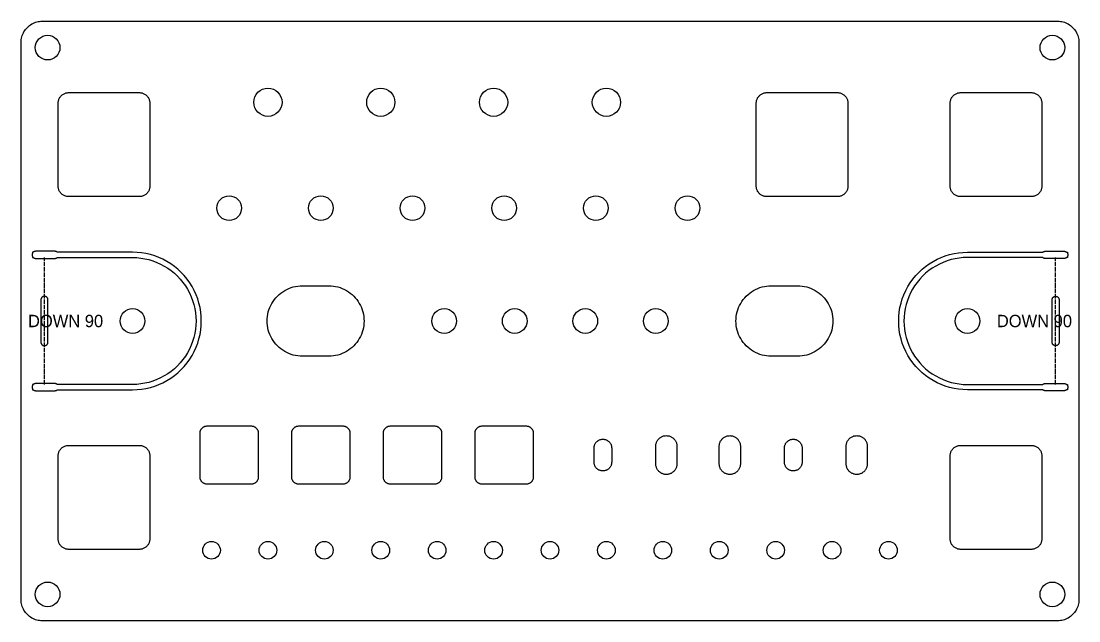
# Model space of a CAD drawing. Header units: millimetres. Extents: x 0 to 425, y -14 to 526.
# Drawn here: x 0 to 300, y 178 to 348 of the extents above; entities that cross this region are included whole.
import ezdxf
from ezdxf.enums import TextEntityAlignment as Align

# ---------------------------------------------------------------- set-up
doc = ezdxf.new("R2010")
doc.units = ezdxf.units.MM
doc.linetypes.add('DASHED', pattern=[1.524, 1.27, -0.254])
for name, color, linetype in [('BEND', 1, 'DASHED'), ('CUT', 7, 'Continuous'), ('LABEL', 3, 'Continuous')]:
    doc.layers.add(name, color=color, linetype=linetype)

msp = doc.modelspace()

# ---------------------------------------------------------------- linework, layer by layer
at = {"layer": 'BEND'}
for p, q in [((6.6, 245), (6.6, 281)), ((293.4, 245), (293.4, 281))]:
    msp.add_line(p, q, dxfattribs=at)
at = {"layer": 'CUT'}
for points in [[(300, 184), (299.99, 183.61), (299.95, 183.22), (299.88, 182.83), (299.8, 182.45), (299.68, 182.07), (299.54, 181.7), (299.38, 181.35), (299.2, 181), (298.99, 180.67), (298.76, 180.35), (298.51, 180.04), (298.24, 179.76), (297.96, 179.49), (297.65, 179.24), (297.33, 179.01), (297, 178.8), (296.65, 178.62), (296.3, 178.46), (295.93, 178.32), (295.55, 178.2), (295.17, 178.12), (294.78, 178.05), (294.39, 178.01), (294, 178), (6, 178), (5.61, 178.01), (5.22, 178.05), (4.83, 178.12), (4.45, 178.2), (4.07, 178.32), (3.7, 178.46), (3.35, 178.62), (3, 178.8), (2.67, 179.01), (2.35, 179.24), (2.04, 179.49), (1.76, 179.76), (1.49, 180.04), (1.24, 180.35), (1.01, 180.67), (0.8, 181), (0.62, 181.35), (0.46, 181.7), (0.32, 182.07), (0.2, 182.45), (0.12, 182.83), (0.05, 183.22), (0.01, 183.61), (0, 184), (0, 342), (0.01, 342.39), (0.05, 342.78), (0.12, 343.17), (0.2, 343.55), (0.32, 343.93), (0.46, 344.3), (0.62, 344.65), (0.8, 345), (1.01, 345.33), (1.24, 345.65), (1.49, 345.96), (1.76, 346.24), (2.04, 346.51), (2.35, 346.76), (2.67, 346.99), (3, 347.2), (3.35, 347.38), (3.7, 347.54), (4.07, 347.68), (4.45, 347.8), (4.83, 347.88), (5.22, 347.95), (5.61, 347.99), (6, 348), (294, 348), (294.39, 347.99), (294.78, 347.95), (295.17, 347.88), (295.55, 347.8), (295.93, 347.68), (296.3, 347.54), (296.65, 347.38), (297, 347.2), (297.33, 346.99), (297.65, 346.76), (297.96, 346.51), (298.24, 346.24), (298.51, 345.96), (298.76, 345.65), (298.99, 345.33), (299.2, 345), (299.38, 344.65), (299.54, 344.3), (299.68, 343.93), (299.8, 343.55), (299.88, 343.17), (299.95, 342.78), (299.99, 342.39), (300, 342)], [(36.5, 301.25), (36.49, 301.05), (36.47, 300.86), (36.44, 300.66), (36.4, 300.47), (36.34, 300.29), (36.27, 300.1), (36.19, 299.92), (36.1, 299.75), (35.99, 299.58), (35.88, 299.42), (35.76, 299.27), (35.62, 299.13), (35.48, 298.99), (35.33, 298.87), (35.17, 298.76), (35, 298.65), (34.83, 298.56), (34.65, 298.48), (34.46, 298.41), (34.28, 298.35), (34.09, 298.31), (33.89, 298.28), (33.7, 298.26), (33.5, 298.25), (13.5, 298.25), (13.3, 298.26), (13.11, 298.28), (12.91, 298.31), (12.72, 298.35), (12.54, 298.41), (12.35, 298.48), (12.17, 298.56), (12, 298.65), (11.83, 298.76), (11.67, 298.87), (11.52, 298.99), (11.38, 299.13), (11.24, 299.27), (11.12, 299.42), (11.01, 299.58), (10.9, 299.75), (10.81, 299.92), (10.73, 300.1), (10.66, 300.29), (10.6, 300.47), (10.56, 300.66), (10.53, 300.86), (10.51, 301.05), (10.5, 301.25), (10.5, 324.75), (10.51, 324.95), (10.53, 325.14), (10.56, 325.34), (10.6, 325.53), (10.66, 325.71), (10.73, 325.9), (10.81, 326.08), (10.9, 326.25), (11.01, 326.42), (11.12, 326.58), (11.24, 326.73), (11.38, 326.87), (11.52, 327.01), (11.67, 327.13), (11.83, 327.24), (12, 327.35), (12.17, 327.44), (12.35, 327.52), (12.54, 327.59), (12.72, 327.65), (12.91, 327.69), (13.11, 327.72), (13.3, 327.74), (13.5, 327.75), (33.5, 327.75), (33.7, 327.74), (33.89, 327.72), (34.09, 327.69), (34.28, 327.65), (34.46, 327.59), (34.65, 327.52), (34.83, 327.44), (35, 327.35), (35.17, 327.24), (35.33, 327.13), (35.48, 327.01), (35.62, 326.87), (35.76, 326.73), (35.88, 326.58), (35.99, 326.42), (36.1, 326.25), (36.19, 326.08), (36.27, 325.9), (36.34, 325.71), (36.4, 325.53), (36.44, 325.34), (36.47, 325.14), (36.49, 324.95), (36.5, 324.75)], [(234.5, 301.25), (234.49, 301.05), (234.47, 300.86), (234.44, 300.66), (234.4, 300.47), (234.34, 300.29), (234.27, 300.1), (234.19, 299.92), (234.1, 299.75), (233.99, 299.58), (233.88, 299.42), (233.76, 299.27), (233.62, 299.13), (233.48, 298.99), (233.33, 298.87), (233.17, 298.76), (233, 298.65), (232.83, 298.56), (232.65, 298.48), (232.46, 298.41), (232.28, 298.35), (232.09, 298.31), (231.89, 298.28), (231.7, 298.26), (231.5, 298.25), (211.5, 298.25), (211.3, 298.26), (211.11, 298.28), (210.91, 298.31), (210.72, 298.35), (210.54, 298.41), (210.35, 298.48), (210.17, 298.56), (210, 298.65), (209.83, 298.76), (209.67, 298.87), (209.52, 298.99), (209.38, 299.13), (209.24, 299.27), (209.12, 299.42), (209.01, 299.58), (208.9, 299.75), (208.81, 299.92), (208.73, 300.1), (208.66, 300.29), (208.6, 300.47), (208.56, 300.66), (208.53, 300.86), (208.51, 301.05), (208.5, 301.25), (208.5, 324.75), (208.51, 324.95), (208.53, 325.14), (208.56, 325.34), (208.6, 325.53), (208.66, 325.71), (208.73, 325.9), (208.81, 326.08), (208.9, 326.25), (209.01, 326.42), (209.12, 326.58), (209.24, 326.73), (209.38, 326.87), (209.52, 327.01), (209.67, 327.13), (209.83, 327.24), (210, 327.35), (210.17, 327.44), (210.35, 327.52), (210.54, 327.59), (210.72, 327.65), (210.91, 327.69), (211.11, 327.72), (211.3, 327.74), (211.5, 327.75), (231.5, 327.75), (231.7, 327.74), (231.89, 327.72), (232.09, 327.69), (232.28, 327.65), (232.46, 327.59), (232.65, 327.52), (232.83, 327.44), (233, 327.35), (233.17, 327.24), (233.33, 327.13), (233.48, 327.01), (233.62, 326.87), (233.76, 326.73), (233.88, 326.58), (233.99, 326.42), (234.1, 326.25), (234.19, 326.08), (234.27, 325.9), (234.34, 325.71), (234.4, 325.53), (234.44, 325.34), (234.47, 325.14), (234.49, 324.95), (234.5, 324.75)], [(289.5, 301.25), (289.49, 301.05), (289.47, 300.86), (289.44, 300.66), (289.4, 300.47), (289.34, 300.29), (289.27, 300.1), (289.19, 299.92), (289.1, 299.75), (288.99, 299.58), (288.88, 299.42), (288.76, 299.27), (288.62, 299.13), (288.48, 298.99), (288.33, 298.87), (288.17, 298.76), (288, 298.65), (287.83, 298.56), (287.65, 298.48), (287.46, 298.41), (287.28, 298.35), (287.09, 298.31), (286.89, 298.28), (286.7, 298.26), (286.5, 298.25), (266.5, 298.25), (266.3, 298.26), (266.11, 298.28), (265.91, 298.31), (265.72, 298.35), (265.54, 298.41), (265.35, 298.48), (265.17, 298.56), (265, 298.65), (264.83, 298.76), (264.67, 298.87), (264.52, 298.99), (264.38, 299.13), (264.24, 299.27), (264.12, 299.42), (264.01, 299.58), (263.9, 299.75), (263.81, 299.92), (263.73, 300.1), (263.66, 300.29), (263.6, 300.47), (263.56, 300.66), (263.53, 300.86), (263.51, 301.05), (263.5, 301.25), (263.5, 324.75), (263.51, 324.95), (263.53, 325.14), (263.56, 325.34), (263.6, 325.53), (263.66, 325.71), (263.73, 325.9), (263.81, 326.08), (263.9, 326.25), (264.01, 326.42), (264.12, 326.58), (264.24, 326.73), (264.38, 326.87), (264.52, 327.01), (264.67, 327.13), (264.83, 327.24), (265, 327.35), (265.17, 327.44), (265.35, 327.52), (265.54, 327.59), (265.72, 327.65), (265.91, 327.69), (266.11, 327.72), (266.3, 327.74), (266.5, 327.75), (286.5, 327.75), (286.7, 327.74), (286.89, 327.72), (287.09, 327.69), (287.28, 327.65), (287.46, 327.59), (287.65, 327.52), (287.83, 327.44), (288, 327.35), (288.17, 327.24), (288.33, 327.13), (288.48, 327.01), (288.62, 326.87), (288.76, 326.73), (288.88, 326.58), (288.99, 326.42), (289.1, 326.25), (289.19, 326.08), (289.27, 325.9), (289.34, 325.71), (289.4, 325.53), (289.44, 325.34), (289.47, 325.14), (289.49, 324.95), (289.5, 324.75)], [(3.97, 245.24), (3.9, 245.23), (3.84, 245.22), (3.78, 245.2), (3.72, 245.17), (3.66, 245.15), (3.6, 245.12), (3.54, 245.08), (3.49, 245.04), (3.44, 245), (3.44, 245), (3.2, 245), (3.2, 244.69), (3.18, 244.63), (3.15, 244.57), (3.13, 244.51), (3.12, 244.45), (3.11, 244.38), (3.1, 244.32), (3.1, 244.25), (3.1, 244.18), (3.11, 244.12), (3.12, 244.05), (3.13, 243.99), (3.15, 243.93), (3.18, 243.87), (3.2, 243.81), (3.2, 243.5), (3.44, 243.5), (3.44, 243.5), (3.49, 243.46), (3.54, 243.42), (3.6, 243.38), (3.66, 243.35), (3.72, 243.33), (3.78, 243.3), (3.84, 243.28), (3.9, 243.27), (3.97, 243.26), (4.03, 243.25), (4.1, 243.25), (9.6, 243.25), (9.67, 243.25), (9.73, 243.26), (9.8, 243.27), (9.86, 243.28), (9.92, 243.3), (9.98, 243.33), (10.04, 243.35), (10.1, 243.38), (10.16, 243.42), (10.21, 243.46), (10.26, 243.5), (10.26, 243.5), (31.62, 243.5), (32.88, 243.54), (34.15, 243.67), (35.4, 243.87), (36.65, 244.16), (37.87, 244.53), (39.06, 244.98), (40.22, 245.51), (41.35, 246.11), (42.43, 246.79), (43.47, 247.53), (44.46, 248.34), (45.39, 249.21), (46.26, 250.14), (47.07, 251.13), (47.81, 252.17), (48.49, 253.25), (49.09, 254.38), (49.62, 255.54), (50.07, 256.73), (50.44, 257.95), (50.73, 259.2), (50.93, 260.45), (51.06, 261.72), (51.1, 263), (51.06, 264.28), (50.93, 265.55), (50.73, 266.8), (50.44, 268.05), (50.07, 269.27), (49.62, 270.46), (49.09, 271.62), (48.49, 272.75), (47.81, 273.83), (47.07, 274.87), (46.26, 275.86), (45.39, 276.79), (44.46, 277.66), (43.47, 278.47), (42.43, 279.21), (41.35, 279.89), (40.22, 280.49), (39.06, 281.02), (37.87, 281.47), (36.65, 281.84), (35.4, 282.13), (34.15, 282.33), (32.88, 282.46), (31.62, 282.5), (10.26, 282.5), (10.26, 282.5), (10.21, 282.54), (10.16, 282.58), (10.1, 282.62), (10.04, 282.65), (9.98, 282.67), (9.92, 282.7), (9.86, 282.72), (9.8, 282.73), (9.73, 282.74), (9.67, 282.75), (9.6, 282.75), (4.1, 282.75), (4.03, 282.75), (3.97, 282.74), (3.9, 282.73), (3.84, 282.72), (3.78, 282.7), (3.72, 282.67), (3.66, 282.65), (3.6, 282.62), (3.54, 282.58), (3.49, 282.54), (3.44, 282.5), (3.44, 282.5), (3.2, 282.5), (3.2, 282.19), (3.18, 282.13), (3.15, 282.07), (3.13, 282.01), (3.12, 281.95), (3.11, 281.88), (3.1, 281.82), (3.1, 281.75), (3.1, 281.68), (3.11, 281.62), (3.12, 281.55), (3.13, 281.49), (3.15, 281.43), (3.18, 281.37), (3.2, 281.31), (3.2, 281), (3.44, 281), (3.44, 281), (3.49, 280.96), (3.54, 280.92), (3.6, 280.88), (3.66, 280.85), (3.72, 280.83), (3.78, 280.8), (3.84, 280.78), (3.9, 280.77), (3.97, 280.76), (4.03, 280.75), (4.1, 280.75), (9.6, 280.75), (9.67, 280.75), (9.73, 280.76), (9.8, 280.77), (9.86, 280.78), (9.92, 280.8), (9.98, 280.83), (10.04, 280.85), (10.1, 280.88), (10.16, 280.92), (10.21, 280.96), (10.26, 281), (10.26, 281), (31.6, 281), (32.78, 280.96), (33.95, 280.85), (35.11, 280.65), (36.26, 280.39), (37.39, 280.04), (38.49, 279.63), (39.56, 279.14), (40.6, 278.59), (41.6, 277.97), (42.56, 277.28), (43.47, 276.53), (44.33, 275.73), (45.13, 274.87), (45.88, 273.96), (46.57, 273), (47.19, 272), (47.74, 270.96), (48.23, 269.89), (48.64, 268.79), (48.99, 267.66), (49.25, 266.51), (49.45, 265.35), (49.56, 264.18), (49.6, 263), (49.56, 261.82), (49.45, 260.65), (49.25, 259.49), (48.99, 258.34), (48.64, 257.21), (48.23, 256.11), (47.74, 255.04), (47.19, 254), (46.57, 253), (45.88, 252.04), (45.13, 251.13), (44.33, 250.27), (43.47, 249.47), (42.56, 248.72), (41.6, 248.03), (40.6, 247.41), (39.56, 246.86), (38.49, 246.37), (37.39, 245.96), (36.26, 245.61), (35.11, 245.35), (33.95, 245.15), (32.78, 245.04), (31.6, 245), (10.26, 245), (10.26, 245), (10.21, 245.04), (10.16, 245.08), (10.1, 245.12), (10.04, 245.15), (9.98, 245.17), (9.92, 245.2), (9.86, 245.22), (9.8, 245.23), (9.73, 245.24), (9.67, 245.25), (9.6, 245.25), (4.1, 245.25), (4.03, 245.25)], [(296.03, 245.24), (296.1, 245.23), (296.16, 245.22), (296.22, 245.2), (296.28, 245.17), (296.34, 245.15), (296.4, 245.12), (296.46, 245.08), (296.51, 245.04), (296.56, 245), (296.56, 245), (296.8, 245), (296.8, 244.69), (296.82, 244.63), (296.85, 244.57), (296.87, 244.51), (296.88, 244.45), (296.89, 244.38), (296.9, 244.32), (296.9, 244.25), (296.9, 244.18), (296.89, 244.12), (296.88, 244.05), (296.87, 243.99), (296.85, 243.93), (296.82, 243.87), (296.8, 243.81), (296.8, 243.5), (296.56, 243.5), (296.56, 243.5), (296.51, 243.46), (296.46, 243.42), (296.4, 243.38), (296.34, 243.35), (296.28, 243.33), (296.22, 243.3), (296.16, 243.28), (296.1, 243.27), (296.03, 243.26), (295.97, 243.25), (295.9, 243.25), (290.4, 243.25), (290.33, 243.25), (290.27, 243.26), (290.2, 243.27), (290.14, 243.28), (290.08, 243.3), (290.02, 243.33), (289.96, 243.35), (289.9, 243.38), (289.84, 243.42), (289.79, 243.46), (289.74, 243.5), (289.74, 243.5), (268.38, 243.5), (267.12, 243.54), (265.85, 243.67), (264.6, 243.87), (263.35, 244.16), (262.13, 244.53), (260.94, 244.98), (259.78, 245.51), (258.65, 246.11), (257.57, 246.79), (256.53, 247.53), (255.54, 248.34), (254.61, 249.21), (253.74, 250.14), (252.93, 251.13), (252.19, 252.17), (251.51, 253.25), (250.91, 254.38), (250.38, 255.54), (249.93, 256.73), (249.56, 257.95), (249.27, 259.2), (249.07, 260.45), (248.94, 261.72), (248.9, 263), (248.94, 264.28), (249.07, 265.55), (249.27, 266.8), (249.56, 268.05), (249.93, 269.27), (250.38, 270.46), (250.91, 271.62), (251.51, 272.75), (252.19, 273.83), (252.93, 274.87), (253.74, 275.86), (254.61, 276.79), (255.54, 277.66), (256.53, 278.47), (257.57, 279.21), (258.65, 279.89), (259.78, 280.49), (260.94, 281.02), (262.13, 281.47), (263.35, 281.84), (264.6, 282.13), (265.85, 282.33), (267.12, 282.46), (268.38, 282.5), (289.74, 282.5), (289.74, 282.5), (289.79, 282.54), (289.84, 282.58), (289.9, 282.62), (289.96, 282.65), (290.02, 282.67), (290.08, 282.7), (290.14, 282.72), (290.2, 282.73), (290.27, 282.74), (290.33, 282.75), (290.4, 282.75), (295.9, 282.75), (295.97, 282.75), (296.03, 282.74), (296.1, 282.73), (296.16, 282.72), (296.22, 282.7), (296.28, 282.67), (296.34, 282.65), (296.4, 282.62), (296.46, 282.58), (296.51, 282.54), (296.56, 282.5), (296.56, 282.5), (296.8, 282.5), (296.8, 282.19), (296.82, 282.13), (296.85, 282.07), (296.87, 282.01), (296.88, 281.95), (296.89, 281.88), (296.9, 281.82), (296.9, 281.75), (296.9, 281.68), (296.89, 281.62), (296.88, 281.55), (296.87, 281.49), (296.85, 281.43), (296.82, 281.37), (296.8, 281.31), (296.8, 281), (296.56, 281), (296.56, 281), (296.51, 280.96), (296.46, 280.92), (296.4, 280.88), (296.34, 280.85), (296.28, 280.83), (296.22, 280.8), (296.16, 280.78), (296.1, 280.77), (296.03, 280.76), (295.97, 280.75), (295.9, 280.75), (290.4, 280.75), (290.33, 280.75), (290.27, 280.76), (290.2, 280.77), (290.14, 280.78), (290.08, 280.8), (290.02, 280.83), (289.96, 280.85), (289.9, 280.88), (289.84, 280.92), (289.79, 280.96), (289.74, 281), (289.74, 281), (268.4, 281), (267.22, 280.96), (266.05, 280.85), (264.89, 280.65), (263.74, 280.39), (262.61, 280.04), (261.51, 279.63), (260.44, 279.14), (259.4, 278.59), (258.4, 277.97), (257.44, 277.28), (256.53, 276.53), (255.67, 275.73), (254.87, 274.87), (254.12, 273.96), (253.43, 273), (252.81, 272), (252.26, 270.96), (251.77, 269.89), (251.36, 268.79), (251.01, 267.66), (250.75, 266.51), (250.55, 265.35), (250.44, 264.18), (250.4, 263), (250.44, 261.82), (250.55, 260.65), (250.75, 259.49), (251.01, 258.34), (251.36, 257.21), (251.77, 256.11), (252.26, 255.04), (252.81, 254), (253.43, 253), (254.12, 252.04), (254.87, 251.13), (255.67, 250.27), (256.53, 249.47), (257.44, 248.72), (258.4, 248.03), (259.4, 247.41), (260.44, 246.86), (261.51, 246.37), (262.61, 245.96), (263.74, 245.61), (264.89, 245.35), (266.05, 245.15), (267.22, 245.04), (268.4, 245), (289.74, 245), (289.74, 245), (289.79, 245.04), (289.84, 245.08), (289.9, 245.12), (289.96, 245.15), (290.02, 245.17), (290.08, 245.2), (290.14, 245.22), (290.2, 245.23), (290.27, 245.24), (290.33, 245.25), (290.4, 245.25), (295.9, 245.25), (295.97, 245.25)], [(87.25, 273), (87.9, 272.98), (88.56, 272.91), (89.2, 272.81), (89.84, 272.66), (90.46, 272.47), (91.08, 272.24), (91.67, 271.97), (92.25, 271.66), (92.81, 271.31), (93.34, 270.93), (93.84, 270.52), (94.32, 270.07), (94.77, 269.59), (95.18, 269.09), (95.56, 268.56), (95.91, 268), (96.22, 267.42), (96.49, 266.83), (96.72, 266.21), (96.91, 265.59), (97.06, 264.95), (97.16, 264.31), (97.23, 263.65), (97.25, 263), (97.23, 262.35), (97.16, 261.69), (97.06, 261.05), (96.91, 260.41), (96.72, 259.79), (96.49, 259.17), (96.22, 258.58), (95.91, 258), (95.56, 257.44), (95.18, 256.91), (94.77, 256.41), (94.32, 255.93), (93.84, 255.48), (93.34, 255.07), (92.81, 254.69), (92.25, 254.34), (91.67, 254.03), (91.08, 253.76), (90.46, 253.53), (89.84, 253.34), (89.2, 253.19), (88.56, 253.09), (87.9, 253.02), (87.25, 253), (79.75, 253), (79.1, 253.02), (78.44, 253.09), (77.8, 253.19), (77.16, 253.34), (76.54, 253.53), (75.92, 253.76), (75.33, 254.03), (74.75, 254.34), (74.19, 254.69), (73.66, 255.07), (73.16, 255.48), (72.68, 255.93), (72.23, 256.41), (71.82, 256.91), (71.44, 257.44), (71.09, 258), (70.78, 258.58), (70.51, 259.17), (70.28, 259.79), (70.09, 260.41), (69.94, 261.05), (69.84, 261.69), (69.77, 262.35), (69.75, 263), (69.77, 263.65), (69.84, 264.31), (69.94, 264.95), (70.09, 265.59), (70.28, 266.21), (70.51, 266.83), (70.78, 267.42), (71.09, 268), (71.44, 268.56), (71.82, 269.09), (72.23, 269.59), (72.68, 270.07), (73.16, 270.52), (73.66, 270.93), (74.19, 271.31), (74.75, 271.66), (75.33, 271.97), (75.92, 272.24), (76.54, 272.47), (77.16, 272.66), (77.8, 272.81), (78.44, 272.91), (79.1, 272.98), (79.75, 273)], [(220.25, 273), (220.9, 272.98), (221.56, 272.91), (222.2, 272.81), (222.84, 272.66), (223.46, 272.47), (224.08, 272.24), (224.67, 271.97), (225.25, 271.66), (225.81, 271.31), (226.34, 270.93), (226.84, 270.52), (227.32, 270.07), (227.77, 269.59), (228.18, 269.09), (228.56, 268.56), (228.91, 268), (229.22, 267.42), (229.49, 266.83), (229.72, 266.21), (229.91, 265.59), (230.06, 264.95), (230.16, 264.31), (230.23, 263.65), (230.25, 263), (230.23, 262.35), (230.16, 261.69), (230.06, 261.05), (229.91, 260.41), (229.72, 259.79), (229.49, 259.17), (229.22, 258.58), (228.91, 258), (228.56, 257.44), (228.18, 256.91), (227.77, 256.41), (227.32, 255.93), (226.84, 255.48), (226.34, 255.07), (225.81, 254.69), (225.25, 254.34), (224.67, 254.03), (224.08, 253.76), (223.46, 253.53), (222.84, 253.34), (222.2, 253.19), (221.56, 253.09), (220.9, 253.02), (220.25, 253), (212.75, 253), (212.1, 253.02), (211.44, 253.09), (210.8, 253.19), (210.16, 253.34), (209.54, 253.53), (208.92, 253.76), (208.33, 254.03), (207.75, 254.34), (207.19, 254.69), (206.66, 255.07), (206.16, 255.48), (205.68, 255.93), (205.23, 256.41), (204.82, 256.91), (204.44, 257.44), (204.09, 258), (203.78, 258.58), (203.51, 259.17), (203.28, 259.79), (203.09, 260.41), (202.94, 261.05), (202.84, 261.69), (202.77, 262.35), (202.75, 263), (202.77, 263.65), (202.84, 264.31), (202.94, 264.95), (203.09, 265.59), (203.28, 266.21), (203.51, 266.83), (203.78, 267.42), (204.09, 268), (204.44, 268.56), (204.82, 269.09), (205.23, 269.59), (205.68, 270.07), (206.16, 270.52), (206.66, 270.93), (207.19, 271.31), (207.75, 271.66), (208.33, 271.97), (208.92, 272.24), (209.54, 272.47), (210.16, 272.66), (210.8, 272.81), (211.44, 272.91), (212.1, 272.98), (212.75, 273)], [(7.6, 269), (7.6, 269.07), (7.59, 269.13), (7.58, 269.2), (7.57, 269.26), (7.55, 269.32), (7.52, 269.38), (7.5, 269.44), (7.47, 269.5), (7.43, 269.56), (7.39, 269.61), (7.35, 269.66), (7.31, 269.71), (7.26, 269.75), (7.21, 269.79), (7.16, 269.83), (7.1, 269.87), (7.04, 269.9), (6.98, 269.92), (6.92, 269.95), (6.86, 269.97), (6.8, 269.98), (6.73, 269.99), (6.67, 270), (6.6, 270), (6.53, 270), (6.47, 269.99), (6.4, 269.98), (6.34, 269.97), (6.28, 269.95), (6.22, 269.92), (6.16, 269.9), (6.1, 269.87), (6.04, 269.83), (5.99, 269.79), (5.94, 269.75), (5.89, 269.71), (5.85, 269.66), (5.81, 269.61), (5.77, 269.56), (5.73, 269.5), (5.7, 269.44), (5.68, 269.38), (5.65, 269.32), (5.63, 269.26), (5.62, 269.2), (5.61, 269.13), (5.6, 269.07), (5.6, 269), (5.6, 257), (5.6, 256.93), (5.61, 256.87), (5.62, 256.8), (5.63, 256.74), (5.65, 256.68), (5.68, 256.62), (5.7, 256.56), (5.73, 256.5), (5.77, 256.44), (5.81, 256.39), (5.85, 256.34), (5.89, 256.29), (5.94, 256.25), (5.99, 256.21), (6.04, 256.17), (6.1, 256.13), (6.16, 256.1), (6.22, 256.08), (6.28, 256.05), (6.34, 256.03), (6.4, 256.02), (6.47, 256.01), (6.53, 256), (6.6, 256), (6.67, 256), (6.73, 256.01), (6.8, 256.02), (6.86, 256.03), (6.92, 256.05), (6.98, 256.08), (7.04, 256.1), (7.1, 256.13), (7.16, 256.17), (7.21, 256.21), (7.26, 256.25), (7.31, 256.29), (7.35, 256.34), (7.39, 256.39), (7.43, 256.44), (7.47, 256.5), (7.5, 256.56), (7.52, 256.62), (7.55, 256.68), (7.57, 256.74), (7.58, 256.8), (7.59, 256.87), (7.6, 256.93), (7.6, 257)], [(292.4, 269), (292.4, 269.07), (292.41, 269.13), (292.42, 269.2), (292.43, 269.26), (292.45, 269.32), (292.48, 269.38), (292.5, 269.44), (292.53, 269.5), (292.57, 269.56), (292.61, 269.61), (292.65, 269.66), (292.69, 269.71), (292.74, 269.75), (292.79, 269.79), (292.84, 269.83), (292.9, 269.87), (292.96, 269.9), (293.02, 269.92), (293.08, 269.95), (293.14, 269.97), (293.2, 269.98), (293.27, 269.99), (293.33, 270), (293.4, 270), (293.47, 270), (293.53, 269.99), (293.6, 269.98), (293.66, 269.97), (293.72, 269.95), (293.78, 269.92), (293.84, 269.9), (293.9, 269.87), (293.96, 269.83), (294.01, 269.79), (294.06, 269.75), (294.11, 269.71), (294.15, 269.66), (294.19, 269.61), (294.23, 269.56), (294.27, 269.5), (294.3, 269.44), (294.32, 269.38), (294.35, 269.32), (294.37, 269.26), (294.38, 269.2), (294.39, 269.13), (294.4, 269.07), (294.4, 269), (294.4, 257), (294.4, 256.93), (294.39, 256.87), (294.38, 256.8), (294.37, 256.74), (294.35, 256.68), (294.32, 256.62), (294.3, 256.56), (294.27, 256.5), (294.23, 256.44), (294.19, 256.39), (294.15, 256.34), (294.11, 256.29), (294.06, 256.25), (294.01, 256.21), (293.96, 256.17), (293.9, 256.13), (293.84, 256.1), (293.78, 256.08), (293.72, 256.05), (293.66, 256.03), (293.6, 256.02), (293.53, 256.01), (293.47, 256), (293.4, 256), (293.33, 256), (293.27, 256.01), (293.2, 256.02), (293.14, 256.03), (293.08, 256.05), (293.02, 256.08), (292.96, 256.1), (292.9, 256.13), (292.84, 256.17), (292.79, 256.21), (292.74, 256.25), (292.69, 256.29), (292.65, 256.34), (292.61, 256.39), (292.57, 256.44), (292.53, 256.5), (292.5, 256.56), (292.48, 256.62), (292.45, 256.68), (292.43, 256.74), (292.42, 256.8), (292.41, 256.87), (292.4, 256.93), (292.4, 257)], [(67.25, 218.75), (67.25, 218.62), (67.23, 218.49), (67.21, 218.36), (67.18, 218.23), (67.14, 218.11), (67.1, 217.98), (67.04, 217.87), (66.98, 217.75), (66.91, 217.64), (66.84, 217.53), (66.75, 217.43), (66.66, 217.34), (66.57, 217.25), (66.47, 217.16), (66.36, 217.09), (66.25, 217.02), (66.13, 216.96), (66.02, 216.9), (65.89, 216.86), (65.77, 216.82), (65.64, 216.79), (65.51, 216.77), (65.38, 216.75), (65.25, 216.75), (52.75, 216.75), (52.62, 216.75), (52.49, 216.77), (52.36, 216.79), (52.23, 216.82), (52.11, 216.86), (51.98, 216.9), (51.87, 216.96), (51.75, 217.02), (51.64, 217.09), (51.53, 217.16), (51.43, 217.25), (51.34, 217.34), (51.25, 217.43), (51.16, 217.53), (51.09, 217.64), (51.02, 217.75), (50.96, 217.87), (50.9, 217.98), (50.86, 218.11), (50.82, 218.23), (50.79, 218.36), (50.77, 218.49), (50.75, 218.62), (50.75, 218.75), (50.75, 231.25), (50.75, 231.38), (50.77, 231.51), (50.79, 231.64), (50.82, 231.77), (50.86, 231.89), (50.9, 232.02), (50.96, 232.13), (51.02, 232.25), (51.09, 232.36), (51.16, 232.47), (51.25, 232.57), (51.34, 232.66), (51.43, 232.75), (51.53, 232.84), (51.64, 232.91), (51.75, 232.98), (51.87, 233.04), (51.98, 233.1), (52.11, 233.14), (52.23, 233.18), (52.36, 233.21), (52.49, 233.23), (52.62, 233.25), (52.75, 233.25), (65.25, 233.25), (65.38, 233.25), (65.51, 233.23), (65.64, 233.21), (65.77, 233.18), (65.89, 233.14), (66.02, 233.1), (66.13, 233.04), (66.25, 232.98), (66.36, 232.91), (66.47, 232.84), (66.57, 232.75), (66.66, 232.66), (66.75, 232.57), (66.84, 232.47), (66.91, 232.36), (66.98, 232.25), (67.04, 232.13), (67.1, 232.02), (67.14, 231.89), (67.18, 231.77), (67.21, 231.64), (67.23, 231.51), (67.25, 231.38), (67.25, 231.25)], [(93.25, 218.75), (93.25, 218.62), (93.23, 218.49), (93.21, 218.36), (93.18, 218.23), (93.14, 218.11), (93.1, 217.98), (93.04, 217.87), (92.98, 217.75), (92.91, 217.64), (92.84, 217.53), (92.75, 217.43), (92.66, 217.34), (92.57, 217.25), (92.47, 217.16), (92.36, 217.09), (92.25, 217.02), (92.13, 216.96), (92.02, 216.9), (91.89, 216.86), (91.77, 216.82), (91.64, 216.79), (91.51, 216.77), (91.38, 216.75), (91.25, 216.75), (78.75, 216.75), (78.62, 216.75), (78.49, 216.77), (78.36, 216.79), (78.23, 216.82), (78.11, 216.86), (77.98, 216.9), (77.87, 216.96), (77.75, 217.02), (77.64, 217.09), (77.53, 217.16), (77.43, 217.25), (77.34, 217.34), (77.25, 217.43), (77.16, 217.53), (77.09, 217.64), (77.02, 217.75), (76.96, 217.87), (76.9, 217.98), (76.86, 218.11), (76.82, 218.23), (76.79, 218.36), (76.77, 218.49), (76.75, 218.62), (76.75, 218.75), (76.75, 231.25), (76.75, 231.38), (76.77, 231.51), (76.79, 231.64), (76.82, 231.77), (76.86, 231.89), (76.9, 232.02), (76.96, 232.13), (77.02, 232.25), (77.09, 232.36), (77.16, 232.47), (77.25, 232.57), (77.34, 232.66), (77.43, 232.75), (77.53, 232.84), (77.64, 232.91), (77.75, 232.98), (77.87, 233.04), (77.98, 233.1), (78.11, 233.14), (78.23, 233.18), (78.36, 233.21), (78.49, 233.23), (78.62, 233.25), (78.75, 233.25), (91.25, 233.25), (91.38, 233.25), (91.51, 233.23), (91.64, 233.21), (91.77, 233.18), (91.89, 233.14), (92.02, 233.1), (92.13, 233.04), (92.25, 232.98), (92.36, 232.91), (92.47, 232.84), (92.57, 232.75), (92.66, 232.66), (92.75, 232.57), (92.84, 232.47), (92.91, 232.36), (92.98, 232.25), (93.04, 232.13), (93.1, 232.02), (93.14, 231.89), (93.18, 231.77), (93.21, 231.64), (93.23, 231.51), (93.25, 231.38), (93.25, 231.25)], [(119.25, 218.75), (119.25, 218.62), (119.23, 218.49), (119.21, 218.36), (119.18, 218.23), (119.14, 218.11), (119.1, 217.98), (119.04, 217.87), (118.98, 217.75), (118.91, 217.64), (118.84, 217.53), (118.75, 217.43), (118.66, 217.34), (118.57, 217.25), (118.47, 217.16), (118.36, 217.09), (118.25, 217.02), (118.13, 216.96), (118.02, 216.9), (117.89, 216.86), (117.77, 216.82), (117.64, 216.79), (117.51, 216.77), (117.38, 216.75), (117.25, 216.75), (104.75, 216.75), (104.62, 216.75), (104.49, 216.77), (104.36, 216.79), (104.23, 216.82), (104.11, 216.86), (103.98, 216.9), (103.87, 216.96), (103.75, 217.02), (103.64, 217.09), (103.53, 217.16), (103.43, 217.25), (103.34, 217.34), (103.25, 217.43), (103.16, 217.53), (103.09, 217.64), (103.02, 217.75), (102.96, 217.87), (102.9, 217.98), (102.86, 218.11), (102.82, 218.23), (102.79, 218.36), (102.77, 218.49), (102.75, 218.62), (102.75, 218.75), (102.75, 231.25), (102.75, 231.38), (102.77, 231.51), (102.79, 231.64), (102.82, 231.77), (102.86, 231.89), (102.9, 232.02), (102.96, 232.13), (103.02, 232.25), (103.09, 232.36), (103.16, 232.47), (103.25, 232.57), (103.34, 232.66), (103.43, 232.75), (103.53, 232.84), (103.64, 232.91), (103.75, 232.98), (103.87, 233.04), (103.98, 233.1), (104.11, 233.14), (104.23, 233.18), (104.36, 233.21), (104.49, 233.23), (104.62, 233.25), (104.75, 233.25), (117.25, 233.25), (117.38, 233.25), (117.51, 233.23), (117.64, 233.21), (117.77, 233.18), (117.89, 233.14), (118.02, 233.1), (118.13, 233.04), (118.25, 232.98), (118.36, 232.91), (118.47, 232.84), (118.57, 232.75), (118.66, 232.66), (118.75, 232.57), (118.84, 232.47), (118.91, 232.36), (118.98, 232.25), (119.04, 232.13), (119.1, 232.02), (119.14, 231.89), (119.18, 231.77), (119.21, 231.64), (119.23, 231.51), (119.25, 231.38), (119.25, 231.25)], [(145.25, 218.75), (145.25, 218.62), (145.23, 218.49), (145.21, 218.36), (145.18, 218.23), (145.14, 218.11), (145.1, 217.98), (145.04, 217.87), (144.98, 217.75), (144.91, 217.64), (144.84, 217.53), (144.75, 217.43), (144.66, 217.34), (144.57, 217.25), (144.47, 217.16), (144.36, 217.09), (144.25, 217.02), (144.13, 216.96), (144.02, 216.9), (143.89, 216.86), (143.77, 216.82), (143.64, 216.79), (143.51, 216.77), (143.38, 216.75), (143.25, 216.75), (130.75, 216.75), (130.62, 216.75), (130.49, 216.77), (130.36, 216.79), (130.23, 216.82), (130.11, 216.86), (129.98, 216.9), (129.87, 216.96), (129.75, 217.02), (129.64, 217.09), (129.53, 217.16), (129.43, 217.25), (129.34, 217.34), (129.25, 217.43), (129.16, 217.53), (129.09, 217.64), (129.02, 217.75), (128.96, 217.87), (128.9, 217.98), (128.86, 218.11), (128.82, 218.23), (128.79, 218.36), (128.77, 218.49), (128.75, 218.62), (128.75, 218.75), (128.75, 231.25), (128.75, 231.38), (128.77, 231.51), (128.79, 231.64), (128.82, 231.77), (128.86, 231.89), (128.9, 232.02), (128.96, 232.13), (129.02, 232.25), (129.09, 232.36), (129.16, 232.47), (129.25, 232.57), (129.34, 232.66), (129.43, 232.75), (129.53, 232.84), (129.64, 232.91), (129.75, 232.98), (129.87, 233.04), (129.98, 233.1), (130.11, 233.14), (130.23, 233.18), (130.36, 233.21), (130.49, 233.23), (130.62, 233.25), (130.75, 233.25), (143.25, 233.25), (143.38, 233.25), (143.51, 233.23), (143.64, 233.21), (143.77, 233.18), (143.89, 233.14), (144.02, 233.1), (144.13, 233.04), (144.25, 232.98), (144.36, 232.91), (144.47, 232.84), (144.57, 232.75), (144.66, 232.66), (144.75, 232.57), (144.84, 232.47), (144.91, 232.36), (144.98, 232.25), (145.04, 232.13), (145.1, 232.02), (145.14, 231.89), (145.18, 231.77), (145.21, 231.64), (145.23, 231.51), (145.25, 231.38), (145.25, 231.25)], [(162.5, 227), (162.51, 227.16), (162.52, 227.33), (162.55, 227.49), (162.59, 227.65), (162.63, 227.8), (162.69, 227.96), (162.76, 228.11), (162.83, 228.25), (162.92, 228.39), (163.02, 228.52), (163.12, 228.65), (163.23, 228.77), (163.35, 228.88), (163.48, 228.98), (163.61, 229.08), (163.75, 229.17), (163.89, 229.24), (164.04, 229.31), (164.2, 229.37), (164.35, 229.41), (164.51, 229.45), (164.67, 229.48), (164.84, 229.49), (165, 229.5), (165.16, 229.49), (165.33, 229.48), (165.49, 229.45), (165.65, 229.41), (165.8, 229.37), (165.96, 229.31), (166.11, 229.24), (166.25, 229.17), (166.39, 229.08), (166.52, 228.98), (166.65, 228.88), (166.77, 228.77), (166.88, 228.65), (166.98, 228.52), (167.08, 228.39), (167.17, 228.25), (167.24, 228.11), (167.31, 227.96), (167.37, 227.8), (167.41, 227.65), (167.45, 227.49), (167.48, 227.33), (167.49, 227.16), (167.5, 227), (167.5, 223), (167.49, 222.84), (167.48, 222.67), (167.45, 222.51), (167.41, 222.35), (167.37, 222.2), (167.31, 222.04), (167.24, 221.89), (167.17, 221.75), (167.08, 221.61), (166.98, 221.48), (166.88, 221.35), (166.77, 221.23), (166.65, 221.12), (166.52, 221.02), (166.39, 220.92), (166.25, 220.83), (166.11, 220.76), (165.96, 220.69), (165.8, 220.63), (165.65, 220.59), (165.49, 220.55), (165.33, 220.52), (165.16, 220.51), (165, 220.5), (164.84, 220.51), (164.67, 220.52), (164.51, 220.55), (164.35, 220.59), (164.2, 220.63), (164.04, 220.69), (163.89, 220.76), (163.75, 220.83), (163.61, 220.92), (163.48, 221.02), (163.35, 221.12), (163.23, 221.23), (163.12, 221.35), (163.02, 221.48), (162.92, 221.61), (162.83, 221.75), (162.76, 221.89), (162.69, 222.04), (162.63, 222.2), (162.59, 222.35), (162.55, 222.51), (162.52, 222.67), (162.51, 222.84), (162.5, 223)], [(180, 227.5), (180.01, 227.7), (180.03, 227.89), (180.06, 228.09), (180.1, 228.28), (180.16, 228.46), (180.23, 228.65), (180.31, 228.83), (180.4, 229), (180.51, 229.17), (180.62, 229.33), (180.74, 229.48), (180.88, 229.62), (181.02, 229.76), (181.17, 229.88), (181.33, 229.99), (181.5, 230.1), (181.67, 230.19), (181.85, 230.27), (182.04, 230.34), (182.22, 230.4), (182.41, 230.44), (182.61, 230.47), (182.8, 230.49), (183, 230.5), (183.2, 230.49), (183.39, 230.47), (183.59, 230.44), (183.78, 230.4), (183.96, 230.34), (184.15, 230.27), (184.33, 230.19), (184.5, 230.1), (184.67, 229.99), (184.83, 229.88), (184.98, 229.76), (185.12, 229.62), (185.26, 229.48), (185.38, 229.33), (185.49, 229.17), (185.6, 229), (185.69, 228.83), (185.77, 228.65), (185.84, 228.46), (185.9, 228.28), (185.94, 228.09), (185.97, 227.89), (185.99, 227.7), (186, 227.5), (186, 222.5), (185.99, 222.3), (185.97, 222.11), (185.94, 221.91), (185.9, 221.72), (185.84, 221.54), (185.77, 221.35), (185.69, 221.17), (185.6, 221), (185.49, 220.83), (185.38, 220.67), (185.26, 220.52), (185.12, 220.38), (184.98, 220.24), (184.83, 220.12), (184.67, 220.01), (184.5, 219.9), (184.33, 219.81), (184.15, 219.73), (183.96, 219.66), (183.78, 219.6), (183.59, 219.56), (183.39, 219.53), (183.2, 219.51), (183, 219.5), (182.8, 219.51), (182.61, 219.53), (182.41, 219.56), (182.22, 219.6), (182.04, 219.66), (181.85, 219.73), (181.67, 219.81), (181.5, 219.9), (181.33, 220.01), (181.17, 220.12), (181.02, 220.24), (180.88, 220.38), (180.74, 220.52), (180.62, 220.67), (180.51, 220.83), (180.4, 221), (180.31, 221.17), (180.23, 221.35), (180.16, 221.54), (180.1, 221.72), (180.06, 221.91), (180.03, 222.11), (180.01, 222.3), (180, 222.5)], [(198, 227.5), (198.01, 227.7), (198.03, 227.89), (198.06, 228.09), (198.1, 228.28), (198.16, 228.46), (198.23, 228.65), (198.31, 228.83), (198.4, 229), (198.51, 229.17), (198.62, 229.33), (198.74, 229.48), (198.88, 229.62), (199.02, 229.76), (199.17, 229.88), (199.33, 229.99), (199.5, 230.1), (199.67, 230.19), (199.85, 230.27), (200.04, 230.34), (200.22, 230.4), (200.41, 230.44), (200.61, 230.47), (200.8, 230.49), (201, 230.5), (201.2, 230.49), (201.39, 230.47), (201.59, 230.44), (201.78, 230.4), (201.96, 230.34), (202.15, 230.27), (202.33, 230.19), (202.5, 230.1), (202.67, 229.99), (202.83, 229.88), (202.98, 229.76), (203.12, 229.62), (203.26, 229.48), (203.38, 229.33), (203.49, 229.17), (203.6, 229), (203.69, 228.83), (203.77, 228.65), (203.84, 228.46), (203.9, 228.28), (203.94, 228.09), (203.97, 227.89), (203.99, 227.7), (204, 227.5), (204, 222.5), (203.99, 222.3), (203.97, 222.11), (203.94, 221.91), (203.9, 221.72), (203.84, 221.54), (203.77, 221.35), (203.69, 221.17), (203.6, 221), (203.49, 220.83), (203.38, 220.67), (203.26, 220.52), (203.12, 220.38), (202.98, 220.24), (202.83, 220.12), (202.67, 220.01), (202.5, 219.9), (202.33, 219.81), (202.15, 219.73), (201.96, 219.66), (201.78, 219.6), (201.59, 219.56), (201.39, 219.53), (201.2, 219.51), (201, 219.5), (200.8, 219.51), (200.61, 219.53), (200.41, 219.56), (200.22, 219.6), (200.04, 219.66), (199.85, 219.73), (199.67, 219.81), (199.5, 219.9), (199.33, 220.01), (199.17, 220.12), (199.02, 220.24), (198.88, 220.38), (198.74, 220.52), (198.62, 220.67), (198.51, 220.83), (198.4, 221), (198.31, 221.17), (198.23, 221.35), (198.16, 221.54), (198.1, 221.72), (198.06, 221.91), (198.03, 222.11), (198.01, 222.3), (198, 222.5)], [(216.5, 227), (216.51, 227.16), (216.52, 227.33), (216.55, 227.49), (216.59, 227.65), (216.63, 227.8), (216.69, 227.96), (216.76, 228.11), (216.83, 228.25), (216.92, 228.39), (217.02, 228.52), (217.12, 228.65), (217.23, 228.77), (217.35, 228.88), (217.48, 228.98), (217.61, 229.08), (217.75, 229.17), (217.89, 229.24), (218.04, 229.31), (218.2, 229.37), (218.35, 229.41), (218.51, 229.45), (218.67, 229.48), (218.84, 229.49), (219, 229.5), (219.16, 229.49), (219.33, 229.48), (219.49, 229.45), (219.65, 229.41), (219.8, 229.37), (219.96, 229.31), (220.11, 229.24), (220.25, 229.17), (220.39, 229.08), (220.52, 228.98), (220.65, 228.88), (220.77, 228.77), (220.88, 228.65), (220.98, 228.52), (221.08, 228.39), (221.17, 228.25), (221.24, 228.11), (221.31, 227.96), (221.37, 227.8), (221.41, 227.65), (221.45, 227.49), (221.48, 227.33), (221.49, 227.16), (221.5, 227), (221.5, 223), (221.49, 222.84), (221.48, 222.67), (221.45, 222.51), (221.41, 222.35), (221.37, 222.2), (221.31, 222.04), (221.24, 221.89), (221.17, 221.75), (221.08, 221.61), (220.98, 221.48), (220.88, 221.35), (220.77, 221.23), (220.65, 221.12), (220.52, 221.02), (220.39, 220.92), (220.25, 220.83), (220.11, 220.76), (219.96, 220.69), (219.8, 220.63), (219.65, 220.59), (219.49, 220.55), (219.33, 220.52), (219.16, 220.51), (219, 220.5), (218.84, 220.51), (218.67, 220.52), (218.51, 220.55), (218.35, 220.59), (218.2, 220.63), (218.04, 220.69), (217.89, 220.76), (217.75, 220.83), (217.61, 220.92), (217.48, 221.02), (217.35, 221.12), (217.23, 221.23), (217.12, 221.35), (217.02, 221.48), (216.92, 221.61), (216.83, 221.75), (216.76, 221.89), (216.69, 222.04), (216.63, 222.2), (216.59, 222.35), (216.55, 222.51), (216.52, 222.67), (216.51, 222.84), (216.5, 223)], [(234, 227.5), (234.01, 227.7), (234.03, 227.89), (234.06, 228.09), (234.1, 228.28), (234.16, 228.46), (234.23, 228.65), (234.31, 228.83), (234.4, 229), (234.51, 229.17), (234.62, 229.33), (234.74, 229.48), (234.88, 229.62), (235.02, 229.76), (235.17, 229.88), (235.33, 229.99), (235.5, 230.1), (235.67, 230.19), (235.85, 230.27), (236.04, 230.34), (236.22, 230.4), (236.41, 230.44), (236.61, 230.47), (236.8, 230.49), (237, 230.5), (237.2, 230.49), (237.39, 230.47), (237.59, 230.44), (237.78, 230.4), (237.96, 230.34), (238.15, 230.27), (238.33, 230.19), (238.5, 230.1), (238.67, 229.99), (238.83, 229.88), (238.98, 229.76), (239.12, 229.62), (239.26, 229.48), (239.38, 229.33), (239.49, 229.17), (239.6, 229), (239.69, 228.83), (239.77, 228.65), (239.84, 228.46), (239.9, 228.28), (239.94, 228.09), (239.97, 227.89), (239.99, 227.7), (240, 227.5), (240, 222.5), (239.99, 222.3), (239.97, 222.11), (239.94, 221.91), (239.9, 221.72), (239.84, 221.54), (239.77, 221.35), (239.69, 221.17), (239.6, 221), (239.49, 220.83), (239.38, 220.67), (239.26, 220.52), (239.12, 220.38), (238.98, 220.24), (238.83, 220.12), (238.67, 220.01), (238.5, 219.9), (238.33, 219.81), (238.15, 219.73), (237.96, 219.66), (237.78, 219.6), (237.59, 219.56), (237.39, 219.53), (237.2, 219.51), (237, 219.5), (236.8, 219.51), (236.61, 219.53), (236.41, 219.56), (236.22, 219.6), (236.04, 219.66), (235.85, 219.73), (235.67, 219.81), (235.5, 219.9), (235.33, 220.01), (235.17, 220.12), (235.02, 220.24), (234.88, 220.38), (234.74, 220.52), (234.62, 220.67), (234.51, 220.83), (234.4, 221), (234.31, 221.17), (234.23, 221.35), (234.16, 221.54), (234.1, 221.72), (234.06, 221.91), (234.03, 222.11), (234.01, 222.3), (234, 222.5)], [(36.5, 201.25), (36.49, 201.05), (36.47, 200.86), (36.44, 200.66), (36.4, 200.47), (36.34, 200.29), (36.27, 200.1), (36.19, 199.92), (36.1, 199.75), (35.99, 199.58), (35.88, 199.42), (35.76, 199.27), (35.62, 199.13), (35.48, 198.99), (35.33, 198.87), (35.17, 198.76), (35, 198.65), (34.83, 198.56), (34.65, 198.48), (34.46, 198.41), (34.28, 198.35), (34.09, 198.31), (33.89, 198.28), (33.7, 198.26), (33.5, 198.25), (13.5, 198.25), (13.3, 198.26), (13.11, 198.28), (12.91, 198.31), (12.72, 198.35), (12.54, 198.41), (12.35, 198.48), (12.17, 198.56), (12, 198.65), (11.83, 198.76), (11.67, 198.87), (11.52, 198.99), (11.38, 199.13), (11.24, 199.27), (11.12, 199.42), (11.01, 199.58), (10.9, 199.75), (10.81, 199.92), (10.73, 200.1), (10.66, 200.29), (10.6, 200.47), (10.56, 200.66), (10.53, 200.86), (10.51, 201.05), (10.5, 201.25), (10.5, 224.75), (10.51, 224.95), (10.53, 225.14), (10.56, 225.34), (10.6, 225.53), (10.66, 225.71), (10.73, 225.9), (10.81, 226.08), (10.9, 226.25), (11.01, 226.42), (11.12, 226.58), (11.24, 226.73), (11.38, 226.87), (11.52, 227.01), (11.67, 227.13), (11.83, 227.24), (12, 227.35), (12.17, 227.44), (12.35, 227.52), (12.54, 227.59), (12.72, 227.65), (12.91, 227.69), (13.11, 227.72), (13.3, 227.74), (13.5, 227.75), (33.5, 227.75), (33.7, 227.74), (33.89, 227.72), (34.09, 227.69), (34.28, 227.65), (34.46, 227.59), (34.65, 227.52), (34.83, 227.44), (35, 227.35), (35.17, 227.24), (35.33, 227.13), (35.48, 227.01), (35.62, 226.87), (35.76, 226.73), (35.88, 226.58), (35.99, 226.42), (36.1, 226.25), (36.19, 226.08), (36.27, 225.9), (36.34, 225.71), (36.4, 225.53), (36.44, 225.34), (36.47, 225.14), (36.49, 224.95), (36.5, 224.75)], [(289.5, 201.25), (289.49, 201.05), (289.47, 200.86), (289.44, 200.66), (289.4, 200.47), (289.34, 200.29), (289.27, 200.1), (289.19, 199.92), (289.1, 199.75), (288.99, 199.58), (288.88, 199.42), (288.76, 199.27), (288.62, 199.13), (288.48, 198.99), (288.33, 198.87), (288.17, 198.76), (288, 198.65), (287.83, 198.56), (287.65, 198.48), (287.46, 198.41), (287.28, 198.35), (287.09, 198.31), (286.89, 198.28), (286.7, 198.26), (286.5, 198.25), (266.5, 198.25), (266.3, 198.26), (266.11, 198.28), (265.91, 198.31), (265.72, 198.35), (265.54, 198.41), (265.35, 198.48), (265.17, 198.56), (265, 198.65), (264.83, 198.76), (264.67, 198.87), (264.52, 198.99), (264.38, 199.13), (264.24, 199.27), (264.12, 199.42), (264.01, 199.58), (263.9, 199.75), (263.81, 199.92), (263.73, 200.1), (263.66, 200.29), (263.6, 200.47), (263.56, 200.66), (263.53, 200.86), (263.51, 201.05), (263.5, 201.25), (263.5, 224.75), (263.51, 224.95), (263.53, 225.14), (263.56, 225.34), (263.6, 225.53), (263.66, 225.71), (263.73, 225.9), (263.81, 226.08), (263.9, 226.25), (264.01, 226.42), (264.12, 226.58), (264.24, 226.73), (264.38, 226.87), (264.52, 227.01), (264.67, 227.13), (264.83, 227.24), (265, 227.35), (265.17, 227.44), (265.35, 227.52), (265.54, 227.59), (265.72, 227.65), (265.91, 227.69), (266.11, 227.72), (266.3, 227.74), (266.5, 227.75), (286.5, 227.75), (286.7, 227.74), (286.89, 227.72), (287.09, 227.69), (287.28, 227.65), (287.46, 227.59), (287.65, 227.52), (287.83, 227.44), (288, 227.35), (288.17, 227.24), (288.33, 227.13), (288.48, 227.01), (288.62, 226.87), (288.76, 226.73), (288.88, 226.58), (288.99, 226.42), (289.1, 226.25), (289.19, 226.08), (289.27, 225.9), (289.34, 225.71), (289.4, 225.53), (289.44, 225.34), (289.47, 225.14), (289.49, 224.95), (289.5, 224.75)]]:
    msp.add_lwpolyline(points, close=True, dxfattribs=at)
for centre, radius in [((7.5, 340.5), 3.5), ((292.5, 340.5), 3.5), ((70, 325), 4), ((102, 325), 4), ((134, 325), 4), ((166, 325), 4), ((59, 295), 3.5), ((85, 295), 3.5), ((111, 295), 3.5), ((137, 295), 3.5), ((163, 295), 3.5), ((189, 295), 3.5), ((31.6, 263), 3.5), ((120, 263), 3.5), ((140, 263), 3.5), ((160, 263), 3.5), ((180, 263), 3.5), ((268.4, 263), 3.5), ((54, 198), 2.5), ((70, 198), 2.5), ((86, 198), 2.5), ((102, 198), 2.5), ((118, 198), 2.5), ((134, 198), 2.5), ((150, 198), 2.5), ((166, 198), 2.5), ((182, 198), 2.5), ((198, 198), 2.5), ((214, 198), 2.5), ((230, 198), 2.5), ((246, 198), 2.5), ((7.5, 185.5), 3.5), ((292.5, 185.5), 3.5)]:
    msp.add_circle(centre, radius, dxfattribs=at)

# ---------------------------------------------------------------- texts
at = {"layer": 'LABEL'}
for p in [(12.6, 263), (287.4, 263)]:
    msp.add_text('DOWN 90', height=3.5, dxfattribs=at).set_placement(p, align=Align.MIDDLE_CENTER)

doc.saveas('drawing.dxf')
